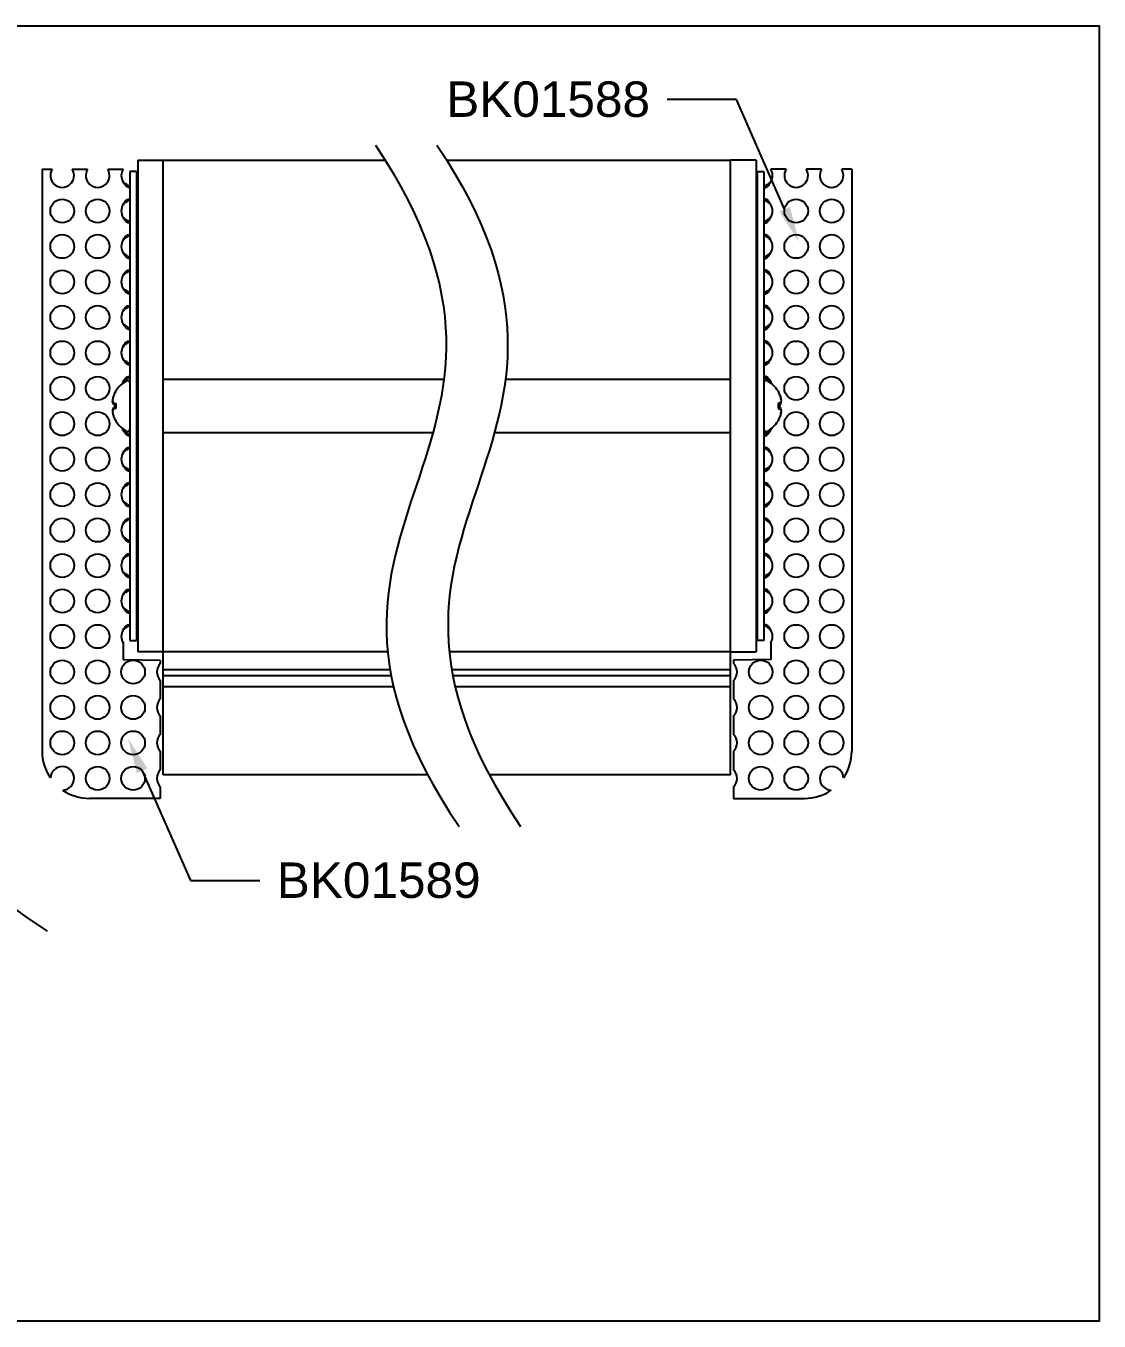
# Model space of a CAD drawing. Extents: x -0.1 to 12.5, y -6.9 to 0.
# Drawn here: x 6.83 to 12.51, y -6.85 to 0 of the extents above; entities that cross this region are included whole.
import ezdxf
from ezdxf import colors
from ezdxf.entities.mleader import LeaderData, LeaderLine
from ezdxf.math import Vec2, Vec3

# ---------------------------------------------------------------- set-up
doc = ezdxf.new("R2010")
doc.units = 0
doc.header["$LTSCALE"] = 0.5
doc.header["$MEASUREMENT"] = 0
for name, color, linetype in [('Brackets', 181, 'CONTINUOUS'), ('Dimension', 10, 'CONTINUOUS'), ('End Cap', 92, 'CONTINUOUS'), ('FAB DWG', 221, 'CONTINUOUS'), ('Hardware', 242, 'CONTINUOUS'), ('Housing', 150, 'CONTINUOUS')]:
    doc.layers.add(name, color=color, linetype=linetype)
doc.layers.add('Text-Unprinted', color=131, linetype='CONTINUOUS', plot=False)
doc.styles.add('LSAD_Standard', font='arial.ttf')

msp = doc.modelspace()

# ---------------------------------------------------------------- linework, layer by layer
at = {"layer": 'Brackets', "transparency": 16777216}
for p, q in [((6.9203, -0.7584), (6.9203, -3.835)), ((6.9203, -0.7584), (6.9734, -0.7584)), ((7.0797, -0.7584), (7.1609, -0.7584)), ((7.2672, -0.7584), (7.3484, -0.7584)), ((7.4203, -0.7699), (7.3844, -0.7699)), ((7.3844, -0.7699), (7.3844, -3.2501)), ((7.4203, -0.7699), (7.4203, -3.2501)), ((10.7016, -0.7699), (10.7375, -0.7699)), ((10.7016, -0.7699), (10.7016, -3.2501)), ((10.7375, -0.7699), (10.7375, -3.2501)), ((10.8547, -0.7584), (10.7735, -0.7584)), ((11.0422, -0.7584), (10.961, -0.7584)), ((11.2016, -0.7584), (11.1485, -0.7584)), ((11.2016, -0.7584), (11.2016, -3.835)), ((7.3484, -3.2617), (7.3484, -3.3503)), ((7.3844, -3.2501), (7.4203, -3.2501)), ((10.7375, -3.2501), (10.7016, -3.2501)), ((10.7735, -3.2617), (10.7735, -3.3503)), ((7.3484, -3.3503), (7.5453, -3.3538)), ((7.5453, -3.3538), (7.5453, -3.3716)), ((10.7735, -3.3503), (10.5766, -3.3538)), ((10.5766, -3.3538), (10.5766, -3.3716)), ((7.5453, -3.4609), (7.5453, -3.5591)), ((10.5766, -3.4609), (10.5766, -3.5591)), ((7.5453, -3.6484), (7.5453, -3.7466)), ((10.5766, -3.6484), (10.5766, -3.7466)), ((7.5453, -3.8359), (7.5453, -3.9341)), ((10.5766, -3.8359), (10.5766, -3.9341)), ((7.5453, -4.0234), (7.5453, -4.085)), ((10.5766, -4.0234), (10.5766, -4.085)), ((7.5453, -4.085), (7.1703, -4.085)), ((10.5766, -4.085), (10.9516, -4.085))]:
    msp.add_line(p, q, dxfattribs=at)
at = {"layer": 'Brackets', "transparency": 16777216, "flags": 128}
for points in [[(7.3484, -1.8834), (7.3444, -1.891), (7.3438, -1.8923)], [(10.7735, -1.8834), (10.7775, -1.891), (10.778, -1.8923)], [(7.3438, -2.1278), (7.3444, -2.129), (7.3484, -2.1367)], [(10.778, -2.1278), (10.7775, -2.129), (10.7735, -2.1367)]]:
    msp.add_lwpolyline(points, dxfattribs=at)
at = {"layer": 'Brackets', "transparency": 16777216}
for centre in [(7.0266, -0.9788), (7.2141, -0.9788), (10.9078, -0.9788), (11.0953, -0.9788), (7.0266, -1.1663), (7.2141, -1.1663), (10.9078, -1.1663), (11.0953, -1.1663), (7.0266, -1.3538), (7.2141, -1.3538), (10.9078, -1.3538), (11.0953, -1.3538), (7.0266, -1.5413), (7.2141, -1.5413), (10.9078, -1.5413), (11.0953, -1.5413), (7.0266, -1.7288), (7.2141, -1.7288), (10.9078, -1.7288), (11.0953, -1.7288), (7.0266, -1.9163), (7.2141, -1.9163), (10.9078, -1.9163), (11.0953, -1.9163), (7.0266, -2.1038), (7.2141, -2.1038), (10.9078, -2.1038), (11.0953, -2.1038), (7.0266, -2.2913), (7.2141, -2.2913), (10.9078, -2.2913), (11.0953, -2.2913), (7.0266, -2.4788), (7.2141, -2.4788), (10.9078, -2.4788), (11.0953, -2.4788), (7.0266, -2.6663), (7.2141, -2.6663), (10.9078, -2.6663), (11.0953, -2.6663), (7.0266, -2.8538), (7.2141, -2.8538), (10.9078, -2.8538), (11.0953, -2.8538), (7.0266, -3.0413), (7.2141, -3.0413), (10.9078, -3.0413), (11.0953, -3.0413), (7.0266, -3.2288), (7.2141, -3.2288), (10.9078, -3.2288), (11.0953, -3.2288), (7.0266, -3.4163), (7.2141, -3.4163), (7.4016, -3.4163), (10.7203, -3.4163), (10.9078, -3.4163), (11.0953, -3.4163), (7.0266, -3.6038), (7.2141, -3.6038), (7.4016, -3.6038), (10.7203, -3.6038), (10.9078, -3.6038), (11.0953, -3.6038), (7.0266, -3.7913), (7.2141, -3.7913), (7.4016, -3.7913), (10.7203, -3.7913), (10.9078, -3.7913), (11.0953, -3.7913), (7.2141, -3.9788), (7.4016, -3.9788), (10.7203, -3.9788), (10.9078, -3.9788)]:
    msp.add_circle(centre, 0.0625, dxfattribs=at)
for centre, radius, start, end in [((7.0266, -0.7913), 0.0625, 148.2552, 31.7448), ((7.2141, -0.7913), 0.0625, 148.2552, 31.7448), ((7.4016, -0.7913), 0.0625, 148.2552, 211.7448), ((10.7203, -0.7913), 0.0625, 328.2552, 31.7448), ((10.9078, -0.7913), 0.0625, 148.2552, 31.7448), ((11.0953, -0.7913), 0.0625, 148.2552, 31.7448), ((7.4016, -0.9788), 0.0625, 148.2552, 211.7448), ((10.7203, -0.9788), 0.0625, 328.2552, 31.7448), ((7.4016, -1.1663), 0.0625, 148.2552, 211.7448), ((10.7203, -1.1663), 0.0625, 328.2552, 31.7448), ((7.4016, -1.3538), 0.0625, 148.2552, 211.7448), ((10.7203, -1.3538), 0.0625, 328.2552, 31.7448), ((7.4016, -1.5413), 0.0625, 148.2552, 211.7448), ((10.7203, -1.5413), 0.0625, 328.2552, 31.7448), ((7.4016, -1.7288), 0.0625, 148.2552, 211.7448), ((10.7203, -1.7288), 0.0625, 328.2552, 31.7448), ((7.4016, -2.2913), 0.0625, 148.2552, 211.7448), ((10.7203, -2.2913), 0.0625, 328.2552, 31.7448), ((7.4016, -2.4788), 0.0625, 148.2552, 211.7448), ((10.7203, -2.4788), 0.0625, 328.2552, 31.7448), ((7.4016, -2.6663), 0.0625, 148.2552, 211.7448), ((10.7203, -2.6663), 0.0625, 328.2552, 31.7448), ((7.4016, -2.8538), 0.0625, 148.2552, 211.7448), ((10.7203, -2.8538), 0.0625, 328.2552, 31.7448), ((7.4016, -3.0413), 0.0625, 148.2552, 211.7448), ((10.7203, -3.0413), 0.0625, 328.2552, 31.7448), ((7.4016, -3.2288), 0.0625, 148.2552, 211.7448), ((10.7203, -3.2288), 0.0625, 328.2552, 31.7448), ((7.5891, -3.4163), 0.0625, 134.427, 225.573), ((10.5328, -3.4163), 0.0625, 314.427, 45.573), ((7.5891, -3.6038), 0.0625, 134.427, 225.573), ((10.5328, -3.6038), 0.0625, 314.427, 45.573), ((7.5891, -3.7913), 0.0625, 134.427, 225.573), ((10.5328, -3.7913), 0.0625, 314.427, 45.573), ((7.1703, -3.835), 0.25, 180, 214.43019), ((10.9516, -3.835), 0.25, 325.56981, 0), ((7.0266, -3.9788), 0.0625, 272.20031, 177.79969), ((7.5891, -3.9788), 0.0625, 134.427, 225.573), ((10.5328, -3.9788), 0.0625, 314.427, 45.573), ((11.0953, -3.9788), 0.0625, 2.20031, 267.79969), ((7.1703, -3.835), 0.25, 235.56981, 270), ((10.9516, -3.835), 0.25, 270, 304.43019)]:
    msp.add_arc(centre, radius, start, end, dxfattribs=at)
for points, knots in [([(7.3839, -0.8483), (7.3806, -0.8467), (7.3685, -0.841), (7.3568, -0.8313), (7.3484, -0.8242)], [0, 0, 0, 0, 0.2728209, 1, 1, 1, 1]), ([(7.3844, -0.8452), (7.3843, -0.8472), (7.384, -0.8508), (7.3816, -0.8541), (7.3778, -0.8551), (7.3728, -0.8535), (7.367, -0.8495), (7.3579, -0.8403), (7.3524, -0.8309), (7.3484, -0.8242)], [0, 0, 0, 0, 0.12992, 0.242037, 0.343623, 0.444264, 0.553789, 0.679972, 1, 1, 1, 1]), ([(10.7375, -0.8452), (10.7376, -0.8472), (10.7378, -0.8508), (10.7402, -0.8541), (10.744, -0.8551), (10.7491, -0.8535), (10.7549, -0.8495), (10.7639, -0.8403), (10.7695, -0.8309), (10.7735, -0.8242)], [0, 0, 0, 0, 0.12992, 0.242037, 0.343623, 0.444264, 0.553789, 0.679972, 1, 1, 1, 1]), ([(10.7379, -0.8483), (10.7412, -0.8467), (10.7534, -0.841), (10.765, -0.8313), (10.7735, -0.8242)], [0, 0, 0, 0, 0.2728209, 1, 1, 1, 1]), ([(7.3484, -0.9459), (7.3515, -0.9396), (7.3558, -0.9307), (7.3643, -0.9221), (7.3703, -0.9182), (7.3759, -0.9166), (7.3806, -0.9172), (7.3838, -0.92), (7.3842, -0.9232), (7.3844, -0.9248)], [0, 0, 0, 0, 0.28993, 0.408037, 0.51552, 0.620506, 0.731668, 0.856396, 1, 1, 1, 1]), ([(7.3484, -0.9459), (7.3516, -0.9424), (7.3579, -0.9356), (7.3691, -0.9278), (7.3779, -0.923), (7.3826, -0.9216), (7.3835, -0.9213)], [0, 0, 0, 0, 0.314249, 0.618289, 0.921469, 1, 1, 1, 1]), ([(10.7735, -0.9459), (10.7704, -0.9396), (10.7661, -0.9307), (10.7576, -0.9221), (10.7516, -0.9182), (10.7459, -0.9166), (10.7413, -0.9172), (10.738, -0.92), (10.7377, -0.9232), (10.7375, -0.9248)], [0, 0, 0, 0, 0.28993, 0.408037, 0.51552, 0.620506, 0.731668, 0.856396, 1, 1, 1, 1]), ([(10.7735, -0.9459), (10.7703, -0.9424), (10.7639, -0.9356), (10.7528, -0.9278), (10.7439, -0.923), (10.7393, -0.9216), (10.7383, -0.9213)], [0, 0, 0, 0, 0.314249, 0.618289, 0.921469, 1, 1, 1, 1]), ([(7.3839, -1.0358), (7.3806, -1.0342), (7.3685, -1.0285), (7.3568, -1.0188), (7.3484, -1.0117)], [0, 0, 0, 0, 0.272821, 1, 1, 1, 1]), ([(7.3844, -1.0327), (7.3843, -1.0347), (7.384, -1.0383), (7.3816, -1.0416), (7.3778, -1.0426), (7.3728, -1.041), (7.367, -1.037), (7.3579, -1.0278), (7.3524, -1.0184), (7.3484, -1.0117)], [0, 0, 0, 0, 0.12992, 0.242037, 0.343623, 0.444264, 0.553789, 0.679972, 1, 1, 1, 1]), ([(10.7375, -1.0327), (10.7376, -1.0347), (10.7378, -1.0383), (10.7402, -1.0416), (10.744, -1.0426), (10.7491, -1.041), (10.7549, -1.037), (10.7639, -1.0278), (10.7695, -1.0184), (10.7735, -1.0117)], [0, 0, 0, 0, 0.12992, 0.242037, 0.343623, 0.444264, 0.553789, 0.679972, 1, 1, 1, 1]), ([(10.7379, -1.0358), (10.7412, -1.0342), (10.7534, -1.0285), (10.765, -1.0188), (10.7735, -1.0117)], [0, 0, 0, 0, 0.272821, 1, 1, 1, 1]), ([(7.3484, -1.1334), (7.3515, -1.1271), (7.3558, -1.1182), (7.3643, -1.1096), (7.3703, -1.1057), (7.3759, -1.1041), (7.3806, -1.1047), (7.3838, -1.1075), (7.3842, -1.1107), (7.3844, -1.1123)], [0, 0, 0, 0, 0.28993, 0.408037, 0.51552, 0.620506, 0.731668, 0.856396, 1, 1, 1, 1]), ([(7.3484, -1.1334), (7.3516, -1.1299), (7.3579, -1.1231), (7.3691, -1.1153), (7.3779, -1.1105), (7.3826, -1.1091), (7.3835, -1.1088)], [0, 0, 0, 0, 0.314249, 0.618289, 0.921469, 1, 1, 1, 1]), ([(10.7735, -1.1334), (10.7704, -1.1271), (10.7661, -1.1182), (10.7576, -1.1096), (10.7516, -1.1057), (10.7459, -1.1041), (10.7413, -1.1047), (10.738, -1.1075), (10.7377, -1.1107), (10.7375, -1.1123)], [0, 0, 0, 0, 0.28993, 0.408037, 0.51552, 0.620506, 0.731668, 0.856396, 1, 1, 1, 1]), ([(10.7735, -1.1334), (10.7703, -1.1299), (10.7639, -1.1231), (10.7528, -1.1153), (10.7439, -1.1105), (10.7393, -1.1091), (10.7383, -1.1088)], [0, 0, 0, 0, 0.314249, 0.618289, 0.921469, 1, 1, 1, 1]), ([(7.3839, -1.2233), (7.3806, -1.2217), (7.3685, -1.216), (7.3568, -1.2063), (7.3484, -1.1992)], [0, 0, 0, 0, 0.272821, 1, 1, 1, 1]), ([(7.3844, -1.2202), (7.3843, -1.2222), (7.384, -1.2258), (7.3816, -1.2291), (7.3778, -1.2301), (7.3728, -1.2285), (7.367, -1.2245), (7.3579, -1.2153), (7.3524, -1.2059), (7.3484, -1.1992)], [0, 0, 0, 0, 0.12992, 0.242037, 0.343623, 0.444264, 0.553789, 0.679972, 1, 1, 1, 1]), ([(10.7375, -1.2202), (10.7376, -1.2222), (10.7378, -1.2258), (10.7402, -1.2291), (10.744, -1.2301), (10.7491, -1.2285), (10.7549, -1.2245), (10.7639, -1.2153), (10.7695, -1.2059), (10.7735, -1.1992)], [0, 0, 0, 0, 0.12992, 0.242037, 0.343623, 0.444264, 0.553789, 0.679972, 1, 1, 1, 1]), ([(10.7379, -1.2233), (10.7412, -1.2217), (10.7534, -1.216), (10.765, -1.2063), (10.7735, -1.1992)], [0, 0, 0, 0, 0.272821, 1, 1, 1, 1]), ([(7.3484, -1.3209), (7.3515, -1.3146), (7.3558, -1.3057), (7.3643, -1.2971), (7.3703, -1.2932), (7.3759, -1.2916), (7.3806, -1.2922), (7.3838, -1.295), (7.3842, -1.2982), (7.3844, -1.2998)], [0, 0, 0, 0, 0.28993, 0.408037, 0.51552, 0.620506, 0.731668, 0.856396, 1, 1, 1, 1]), ([(7.3484, -1.3209), (7.3516, -1.3174), (7.3579, -1.3106), (7.3691, -1.3028), (7.3779, -1.298), (7.3826, -1.2966), (7.3835, -1.2963)], [0, 0, 0, 0, 0.3142489, 0.6182886, 0.9214691, 1, 1, 1, 1]), ([(10.7735, -1.3209), (10.7704, -1.3146), (10.7661, -1.3057), (10.7576, -1.2971), (10.7516, -1.2932), (10.7459, -1.2916), (10.7413, -1.2922), (10.738, -1.295), (10.7377, -1.2982), (10.7375, -1.2998)], [0, 0, 0, 0, 0.28993, 0.408037, 0.51552, 0.620506, 0.731668, 0.856396, 1, 1, 1, 1]), ([(10.7735, -1.3209), (10.7703, -1.3174), (10.7639, -1.3106), (10.7528, -1.3028), (10.7439, -1.298), (10.7393, -1.2966), (10.7383, -1.2963)], [0, 0, 0, 0, 0.3142489, 0.6182886, 0.9214691, 1, 1, 1, 1]), ([(7.3842, -1.4109), (7.3808, -1.4093), (7.3685, -1.4036), (7.3568, -1.3938), (7.3484, -1.3867)], [0, 0, 0, 0, 0.277449, 1, 1, 1, 1]), ([(7.3844, -1.4077), (7.3843, -1.4097), (7.384, -1.4133), (7.3816, -1.4166), (7.3778, -1.4176), (7.3728, -1.416), (7.367, -1.412), (7.3579, -1.4028), (7.3524, -1.3934), (7.3484, -1.3867)], [0, 0, 0, 0, 0.12992, 0.242037, 0.343623, 0.444264, 0.553789, 0.679972, 1, 1, 1, 1]), ([(10.7375, -1.4077), (10.7376, -1.4097), (10.7378, -1.4133), (10.7402, -1.4166), (10.744, -1.4176), (10.7491, -1.416), (10.7549, -1.412), (10.7639, -1.4028), (10.7695, -1.3934), (10.7735, -1.3867)], [0, 0, 0, 0, 0.12992, 0.242037, 0.343623, 0.444264, 0.553789, 0.679972, 1, 1, 1, 1]), ([(10.7377, -1.4109), (10.7411, -1.4093), (10.7533, -1.4036), (10.765, -1.3938), (10.7735, -1.3867)], [0, 0, 0, 0, 0.277449, 1, 1, 1, 1]), ([(7.3484, -1.5084), (7.3515, -1.5021), (7.3558, -1.4932), (7.3643, -1.4846), (7.3703, -1.4807), (7.3759, -1.4791), (7.3806, -1.4797), (7.3838, -1.4825), (7.3842, -1.4857), (7.3844, -1.4873)], [0, 0, 0, 0, 0.28993, 0.408037, 0.51552, 0.620506, 0.731668, 0.856396, 1, 1, 1, 1]), ([(7.3484, -1.5084), (7.3516, -1.5049), (7.3579, -1.4981), (7.3691, -1.4903), (7.3779, -1.4855), (7.3826, -1.4841), (7.3835, -1.4838)], [0, 0, 0, 0, 0.314249, 0.618289, 0.921469, 1, 1, 1, 1]), ([(10.7735, -1.5084), (10.7704, -1.5021), (10.7661, -1.4932), (10.7576, -1.4846), (10.7516, -1.4807), (10.7459, -1.4791), (10.7413, -1.4797), (10.738, -1.4825), (10.7377, -1.4857), (10.7375, -1.4873)], [0, 0, 0, 0, 0.28993, 0.408037, 0.51552, 0.620506, 0.731668, 0.856396, 1, 1, 1, 1]), ([(10.7735, -1.5084), (10.7703, -1.5049), (10.7639, -1.4981), (10.7528, -1.4903), (10.7439, -1.4855), (10.7393, -1.4841), (10.7383, -1.4838)], [0, 0, 0, 0, 0.314249, 0.618289, 0.921469, 1, 1, 1, 1]), ([(7.3839, -1.5983), (7.3806, -1.5967), (7.3685, -1.591), (7.3568, -1.5813), (7.3484, -1.5742)], [0, 0, 0, 0, 0.272821, 1, 1, 1, 1]), ([(7.3844, -1.5952), (7.3843, -1.5972), (7.384, -1.6008), (7.3816, -1.6041), (7.3778, -1.6051), (7.3728, -1.6035), (7.367, -1.5995), (7.3579, -1.5903), (7.3524, -1.5809), (7.3484, -1.5742)], [0, 0, 0, 0, 0.12992, 0.242037, 0.343623, 0.444264, 0.553789, 0.679972, 1, 1, 1, 1]), ([(10.7375, -1.5952), (10.7376, -1.5972), (10.7378, -1.6008), (10.7402, -1.6041), (10.744, -1.6051), (10.7491, -1.6035), (10.7549, -1.5995), (10.7639, -1.5903), (10.7695, -1.5809), (10.7735, -1.5742)], [0, 0, 0, 0, 0.12992, 0.242037, 0.343623, 0.444264, 0.553789, 0.679972, 1, 1, 1, 1]), ([(10.7379, -1.5983), (10.7412, -1.5967), (10.7534, -1.591), (10.765, -1.5813), (10.7735, -1.5742)], [0, 0, 0, 0, 0.272821, 1, 1, 1, 1]), ([(7.3484, -1.6959), (7.3515, -1.6896), (7.3558, -1.6807), (7.3643, -1.6721), (7.3703, -1.6682), (7.3759, -1.6666), (7.3806, -1.6672), (7.3838, -1.67), (7.3842, -1.6732), (7.3844, -1.6748)], [0, 0, 0, 0, 0.28993, 0.408037, 0.5155201, 0.6205058, 0.731668, 0.8563965, 1, 1, 1, 1]), ([(7.3484, -1.6959), (7.3516, -1.6924), (7.3579, -1.6856), (7.3691, -1.6778), (7.3779, -1.673), (7.3826, -1.6716), (7.3835, -1.6713)], [0, 0, 0, 0, 0.314249, 0.618289, 0.921469, 1, 1, 1, 1]), ([(10.7735, -1.6959), (10.7704, -1.6896), (10.7661, -1.6807), (10.7576, -1.6721), (10.7516, -1.6682), (10.7459, -1.6666), (10.7413, -1.6672), (10.738, -1.67), (10.7377, -1.6732), (10.7375, -1.6748)], [0, 0, 0, 0, 0.28993, 0.408037, 0.5155201, 0.6205058, 0.731668, 0.8563965, 1, 1, 1, 1]), ([(10.7735, -1.6959), (10.7703, -1.6924), (10.7639, -1.6856), (10.7528, -1.6778), (10.7439, -1.673), (10.7393, -1.6716), (10.7383, -1.6713)], [0, 0, 0, 0, 0.314249, 0.618289, 0.921469, 1, 1, 1, 1]), ([(7.3839, -1.7858), (7.3806, -1.7842), (7.3685, -1.7785), (7.3568, -1.7688), (7.3484, -1.7617)], [0, 0, 0, 0, 0.272821, 1, 1, 1, 1]), ([(7.3844, -1.7827), (7.3843, -1.7847), (7.384, -1.7883), (7.3816, -1.7916), (7.3778, -1.7926), (7.3728, -1.791), (7.367, -1.787), (7.3579, -1.7778), (7.3524, -1.7684), (7.3484, -1.7617)], [0, 0, 0, 0, 0.12992, 0.242037, 0.343623, 0.444264, 0.553789, 0.679972, 1, 1, 1, 1]), ([(10.7375, -1.7827), (10.7376, -1.7847), (10.7378, -1.7883), (10.7402, -1.7916), (10.744, -1.7926), (10.7491, -1.791), (10.7549, -1.787), (10.7639, -1.7778), (10.7695, -1.7684), (10.7735, -1.7617)], [0, 0, 0, 0, 0.12992, 0.242037, 0.343623, 0.444264, 0.553789, 0.679972, 1, 1, 1, 1]), ([(10.7379, -1.7858), (10.7412, -1.7842), (10.7534, -1.7785), (10.765, -1.7688), (10.7735, -1.7617)], [0, 0, 0, 0, 0.272821, 1, 1, 1, 1]), ([(7.3484, -1.8834), (7.3515, -1.8771), (7.3558, -1.8682), (7.3643, -1.8596), (7.3703, -1.8557), (7.3759, -1.8541), (7.3806, -1.8547), (7.3838, -1.8575), (7.3842, -1.8607), (7.3844, -1.8623)], [0, 0, 0, 0, 0.28993, 0.408037, 0.51552, 0.620506, 0.731668, 0.856396, 1, 1, 1, 1]), ([(7.3484, -1.8834), (7.3516, -1.8799), (7.3579, -1.8731), (7.3691, -1.8653), (7.3779, -1.8605), (7.3826, -1.8591), (7.3835, -1.8588)], [0, 0, 0, 0, 0.314249, 0.618289, 0.921469, 1, 1, 1, 1]), ([(10.7735, -1.8834), (10.7704, -1.8771), (10.7661, -1.8682), (10.7576, -1.8596), (10.7516, -1.8557), (10.7459, -1.8541), (10.7413, -1.8547), (10.738, -1.8575), (10.7377, -1.8607), (10.7375, -1.8623)], [0, 0, 0, 0, 0.28993, 0.408037, 0.51552, 0.620506, 0.731668, 0.856396, 1, 1, 1, 1]), ([(10.7735, -1.8834), (10.7703, -1.8799), (10.7639, -1.8731), (10.7528, -1.8653), (10.7439, -1.8605), (10.7393, -1.8591), (10.7383, -1.8588)], [0, 0, 0, 0, 0.314249, 0.618289, 0.921469, 1, 1, 1, 1]), ([(7.3842, -2.1609), (7.3808, -2.1593), (7.3685, -2.1536), (7.3568, -2.1438), (7.3484, -2.1367)], [0, 0, 0, 0, 0.277449, 1, 1, 1, 1]), ([(7.3844, -2.1577), (7.3843, -2.1597), (7.384, -2.1633), (7.3816, -2.1666), (7.3778, -2.1676), (7.3728, -2.166), (7.367, -2.162), (7.3579, -2.1528), (7.3524, -2.1434), (7.3484, -2.1367)], [0, 0, 0, 0, 0.12992, 0.242037, 0.343623, 0.444264, 0.553789, 0.679972, 1, 1, 1, 1]), ([(10.7375, -2.1577), (10.7376, -2.1597), (10.7378, -2.1633), (10.7402, -2.1666), (10.744, -2.1676), (10.7491, -2.166), (10.7549, -2.162), (10.7639, -2.1528), (10.7695, -2.1434), (10.7735, -2.1367)], [0, 0, 0, 0, 0.12992, 0.242037, 0.343623, 0.444264, 0.553789, 0.679972, 1, 1, 1, 1]), ([(10.7377, -2.1609), (10.7411, -2.1593), (10.7533, -2.1536), (10.765, -2.1438), (10.7735, -2.1367)], [0, 0, 0, 0, 0.277449, 1, 1, 1, 1]), ([(7.3484, -2.2584), (7.3515, -2.2521), (7.3558, -2.2432), (7.3643, -2.2346), (7.3703, -2.2307), (7.3759, -2.2291), (7.3806, -2.2297), (7.3838, -2.2325), (7.3842, -2.2357), (7.3844, -2.2373)], [0, 0, 0, 0, 0.28993, 0.408037, 0.51552, 0.620506, 0.731668, 0.856396, 1, 1, 1, 1]), ([(7.3484, -2.2584), (7.3516, -2.2549), (7.3579, -2.2481), (7.3691, -2.2403), (7.3779, -2.2355), (7.3826, -2.2341), (7.3835, -2.2338)], [0, 0, 0, 0, 0.314249, 0.618289, 0.921469, 1, 1, 1, 1]), ([(10.7735, -2.2584), (10.7704, -2.2521), (10.7661, -2.2432), (10.7576, -2.2346), (10.7516, -2.2307), (10.7459, -2.2291), (10.7413, -2.2297), (10.738, -2.2325), (10.7377, -2.2357), (10.7375, -2.2373)], [0, 0, 0, 0, 0.28993, 0.408037, 0.51552, 0.620506, 0.731668, 0.856396, 1, 1, 1, 1]), ([(10.7735, -2.2584), (10.7703, -2.2549), (10.7639, -2.2481), (10.7528, -2.2403), (10.7439, -2.2355), (10.7393, -2.2341), (10.7383, -2.2338)], [0, 0, 0, 0, 0.314249, 0.618289, 0.921469, 1, 1, 1, 1]), ([(7.3842, -2.3484), (7.3808, -2.3468), (7.3685, -2.3411), (7.3568, -2.3313), (7.3484, -2.3242)], [0, 0, 0, 0, 0.277449, 1, 1, 1, 1]), ([(7.3844, -2.3452), (7.3843, -2.3472), (7.384, -2.3508), (7.3816, -2.3541), (7.3778, -2.3551), (7.3728, -2.3535), (7.367, -2.3495), (7.3579, -2.3403), (7.3524, -2.3309), (7.3484, -2.3242)], [0, 0, 0, 0, 0.12992, 0.242037, 0.343623, 0.444264, 0.553789, 0.679972, 1, 1, 1, 1]), ([(10.7375, -2.3452), (10.7376, -2.3472), (10.7378, -2.3508), (10.7402, -2.3541), (10.744, -2.3551), (10.7491, -2.3535), (10.7549, -2.3495), (10.7639, -2.3403), (10.7695, -2.3309), (10.7735, -2.3242)], [0, 0, 0, 0, 0.12992, 0.242037, 0.343623, 0.444264, 0.553789, 0.679972, 1, 1, 1, 1]), ([(10.7377, -2.3484), (10.7411, -2.3468), (10.7533, -2.3411), (10.765, -2.3313), (10.7735, -2.3242)], [0, 0, 0, 0, 0.277449, 1, 1, 1, 1]), ([(7.3484, -2.4459), (7.3515, -2.4396), (7.3558, -2.4307), (7.3643, -2.4221), (7.3703, -2.4182), (7.3759, -2.4166), (7.3806, -2.4172), (7.3838, -2.42), (7.3842, -2.4232), (7.3844, -2.4248)], [0, 0, 0, 0, 0.28993, 0.408037, 0.5155201, 0.6205058, 0.731668, 0.8563965, 1, 1, 1, 1]), ([(7.3484, -2.4459), (7.3516, -2.4424), (7.3579, -2.4356), (7.3691, -2.4278), (7.3779, -2.423), (7.3826, -2.4216), (7.3835, -2.4213)], [0, 0, 0, 0, 0.314249, 0.618289, 0.921469, 1, 1, 1, 1]), ([(10.7735, -2.4459), (10.7704, -2.4396), (10.7661, -2.4307), (10.7576, -2.4221), (10.7516, -2.4182), (10.7459, -2.4166), (10.7413, -2.4172), (10.738, -2.42), (10.7377, -2.4232), (10.7375, -2.4248)], [0, 0, 0, 0, 0.28993, 0.408037, 0.5155201, 0.6205058, 0.731668, 0.8563965, 1, 1, 1, 1]), ([(10.7735, -2.4459), (10.7703, -2.4424), (10.7639, -2.4356), (10.7528, -2.4278), (10.7439, -2.423), (10.7393, -2.4216), (10.7383, -2.4213)], [0, 0, 0, 0, 0.314249, 0.618289, 0.921469, 1, 1, 1, 1]), ([(7.3842, -2.5359), (7.3808, -2.5343), (7.3685, -2.5286), (7.3568, -2.5188), (7.3484, -2.5117)], [0, 0, 0, 0, 0.277449, 1, 1, 1, 1]), ([(7.3844, -2.5327), (7.3843, -2.5347), (7.384, -2.5383), (7.3816, -2.5416), (7.3778, -2.5426), (7.3728, -2.541), (7.367, -2.537), (7.3579, -2.5278), (7.3524, -2.5184), (7.3484, -2.5117)], [0, 0, 0, 0, 0.12992, 0.242037, 0.343623, 0.444264, 0.553789, 0.679972, 1, 1, 1, 1]), ([(10.7375, -2.5327), (10.7376, -2.5347), (10.7378, -2.5383), (10.7402, -2.5416), (10.744, -2.5426), (10.7491, -2.541), (10.7549, -2.537), (10.7639, -2.5278), (10.7695, -2.5184), (10.7735, -2.5117)], [0, 0, 0, 0, 0.12992, 0.242037, 0.343623, 0.444264, 0.553789, 0.679972, 1, 1, 1, 1]), ([(10.7377, -2.5359), (10.7411, -2.5343), (10.7533, -2.5286), (10.765, -2.5188), (10.7735, -2.5117)], [0, 0, 0, 0, 0.277449, 1, 1, 1, 1]), ([(7.3484, -2.6334), (7.3515, -2.6271), (7.3558, -2.6182), (7.3643, -2.6096), (7.3703, -2.6057), (7.3759, -2.6041), (7.3806, -2.6047), (7.3838, -2.6075), (7.3842, -2.6107), (7.3844, -2.6123)], [0, 0, 0, 0, 0.28993, 0.408037, 0.51552, 0.620506, 0.731668, 0.856396, 1, 1, 1, 1]), ([(7.3484, -2.6334), (7.3516, -2.6299), (7.3579, -2.6231), (7.3691, -2.6153), (7.3779, -2.6105), (7.3826, -2.6091), (7.3835, -2.6088)], [0, 0, 0, 0, 0.314249, 0.618289, 0.921469, 1, 1, 1, 1]), ([(10.7735, -2.6334), (10.7704, -2.6271), (10.7661, -2.6182), (10.7576, -2.6096), (10.7516, -2.6057), (10.7459, -2.6041), (10.7413, -2.6047), (10.738, -2.6075), (10.7377, -2.6107), (10.7375, -2.6123)], [0, 0, 0, 0, 0.28993, 0.408037, 0.51552, 0.620506, 0.731668, 0.856396, 1, 1, 1, 1]), ([(10.7735, -2.6334), (10.7703, -2.6299), (10.7639, -2.6231), (10.7528, -2.6153), (10.7439, -2.6105), (10.7393, -2.6091), (10.7383, -2.6088)], [0, 0, 0, 0, 0.314249, 0.618289, 0.921469, 1, 1, 1, 1]), ([(7.3844, -2.7202), (7.3843, -2.7222), (7.384, -2.7258), (7.3816, -2.7291), (7.3778, -2.7301), (7.3728, -2.7285), (7.367, -2.7245), (7.3579, -2.7153), (7.3524, -2.7059), (7.3484, -2.6992)], [0, 0, 0, 0, 0.1299201, 0.2420367, 0.3436235, 0.4442637, 0.5537893, 0.6799724, 1, 1, 1, 1]), ([(7.3839, -2.7233), (7.3806, -2.7217), (7.3685, -2.716), (7.3568, -2.7063), (7.3484, -2.6992)], [0, 0, 0, 0, 0.272821, 1, 1, 1, 1]), ([(10.7375, -2.7202), (10.7376, -2.7222), (10.7378, -2.7258), (10.7402, -2.7291), (10.744, -2.7301), (10.7491, -2.7285), (10.7549, -2.7245), (10.7639, -2.7153), (10.7695, -2.7059), (10.7735, -2.6992)], [0, 0, 0, 0, 0.1299201, 0.2420367, 0.3436235, 0.4442637, 0.5537893, 0.6799724, 1, 1, 1, 1]), ([(10.7379, -2.7233), (10.7412, -2.7217), (10.7534, -2.716), (10.765, -2.7063), (10.7735, -2.6992)], [0, 0, 0, 0, 0.272821, 1, 1, 1, 1]), ([(7.3484, -2.8209), (7.3515, -2.8146), (7.3558, -2.8057), (7.3643, -2.7971), (7.3703, -2.7932), (7.3759, -2.7916), (7.3806, -2.7922), (7.3838, -2.795), (7.3842, -2.7982), (7.3844, -2.7998)], [0, 0, 0, 0, 0.28993, 0.408037, 0.51552, 0.620506, 0.731668, 0.856396, 1, 1, 1, 1]), ([(7.3484, -2.8209), (7.3516, -2.8174), (7.3579, -2.8106), (7.3691, -2.8028), (7.3779, -2.798), (7.3826, -2.7966), (7.3835, -2.7963)], [0, 0, 0, 0, 0.314249, 0.618289, 0.921469, 1, 1, 1, 1]), ([(10.7735, -2.8209), (10.7704, -2.8146), (10.7661, -2.8057), (10.7576, -2.7971), (10.7516, -2.7932), (10.7459, -2.7916), (10.7413, -2.7922), (10.738, -2.795), (10.7377, -2.7982), (10.7375, -2.7998)], [0, 0, 0, 0, 0.28993, 0.408037, 0.51552, 0.620506, 0.731668, 0.856396, 1, 1, 1, 1]), ([(10.7735, -2.8209), (10.7703, -2.8174), (10.7639, -2.8106), (10.7528, -2.8028), (10.7439, -2.798), (10.7393, -2.7966), (10.7383, -2.7963)], [0, 0, 0, 0, 0.314249, 0.618289, 0.921469, 1, 1, 1, 1]), ([(7.3839, -2.9108), (7.3806, -2.9092), (7.3685, -2.9035), (7.3568, -2.8938), (7.3484, -2.8867)], [0, 0, 0, 0, 0.2728209, 1, 1, 1, 1]), ([(7.3844, -2.9077), (7.3843, -2.9097), (7.384, -2.9133), (7.3816, -2.9166), (7.3778, -2.9176), (7.3728, -2.916), (7.367, -2.912), (7.3579, -2.9028), (7.3524, -2.8934), (7.3484, -2.8867)], [0, 0, 0, 0, 0.12992, 0.242037, 0.343623, 0.444264, 0.553789, 0.679972, 1, 1, 1, 1]), ([(10.7375, -2.9077), (10.7376, -2.9097), (10.7378, -2.9133), (10.7402, -2.9166), (10.744, -2.9176), (10.7491, -2.916), (10.7549, -2.912), (10.7639, -2.9028), (10.7695, -2.8934), (10.7735, -2.8867)], [0, 0, 0, 0, 0.12992, 0.242037, 0.343623, 0.444264, 0.553789, 0.679972, 1, 1, 1, 1]), ([(10.7379, -2.9108), (10.7412, -2.9092), (10.7534, -2.9035), (10.765, -2.8938), (10.7735, -2.8867)], [0, 0, 0, 0, 0.2728209, 1, 1, 1, 1]), ([(7.3484, -3.0084), (7.3515, -3.0021), (7.3558, -2.9932), (7.3643, -2.9846), (7.3703, -2.9807), (7.3759, -2.9791), (7.3806, -2.9797), (7.3838, -2.9825), (7.3842, -2.9857), (7.3844, -2.9873)], [0, 0, 0, 0, 0.28993, 0.408037, 0.51552, 0.620506, 0.731668, 0.856396, 1, 1, 1, 1]), ([(7.3484, -3.0084), (7.3516, -3.0049), (7.3579, -2.9981), (7.3691, -2.9903), (7.3779, -2.9855), (7.3826, -2.9841), (7.3835, -2.9838)], [0, 0, 0, 0, 0.314249, 0.618289, 0.921469, 1, 1, 1, 1]), ([(10.7735, -3.0084), (10.7704, -3.0021), (10.7661, -2.9932), (10.7576, -2.9846), (10.7516, -2.9807), (10.7459, -2.9791), (10.7413, -2.9797), (10.738, -2.9825), (10.7377, -2.9857), (10.7375, -2.9873)], [0, 0, 0, 0, 0.28993, 0.408037, 0.51552, 0.620506, 0.731668, 0.856396, 1, 1, 1, 1]), ([(10.7735, -3.0084), (10.7703, -3.0049), (10.7639, -2.9981), (10.7528, -2.9903), (10.7439, -2.9855), (10.7393, -2.9841), (10.7383, -2.9838)], [0, 0, 0, 0, 0.314249, 0.618289, 0.921469, 1, 1, 1, 1]), ([(7.3844, -3.0952), (7.3843, -3.0972), (7.384, -3.1008), (7.3816, -3.1041), (7.3778, -3.1051), (7.3728, -3.1035), (7.367, -3.0995), (7.3579, -3.0903), (7.3524, -3.0809), (7.3484, -3.0742)], [0, 0, 0, 0, 0.12992, 0.242037, 0.343623, 0.444264, 0.553789, 0.679972, 1, 1, 1, 1]), ([(7.3839, -3.0983), (7.3806, -3.0967), (7.3685, -3.091), (7.3568, -3.0813), (7.3484, -3.0742)], [0, 0, 0, 0, 0.272821, 1, 1, 1, 1]), ([(10.7375, -3.0952), (10.7376, -3.0972), (10.7378, -3.1008), (10.7402, -3.1041), (10.744, -3.1051), (10.7491, -3.1035), (10.7549, -3.0995), (10.7639, -3.0903), (10.7695, -3.0809), (10.7735, -3.0742)], [0, 0, 0, 0, 0.12992, 0.242037, 0.343623, 0.444264, 0.553789, 0.679972, 1, 1, 1, 1]), ([(10.7379, -3.0983), (10.7412, -3.0967), (10.7534, -3.091), (10.765, -3.0813), (10.7735, -3.0742)], [0, 0, 0, 0, 0.272821, 1, 1, 1, 1]), ([(7.3484, -3.1959), (7.3515, -3.1896), (7.3558, -3.1807), (7.3643, -3.1721), (7.3703, -3.1682), (7.3759, -3.1666), (7.3806, -3.1672), (7.3838, -3.17), (7.3842, -3.1732), (7.3844, -3.1748)], [0, 0, 0, 0, 0.28993, 0.408037, 0.51552, 0.620506, 0.731668, 0.856396, 1, 1, 1, 1]), ([(7.3484, -3.1959), (7.3516, -3.1924), (7.3579, -3.1856), (7.3691, -3.1778), (7.3779, -3.173), (7.3826, -3.1716), (7.3835, -3.1713)], [0, 0, 0, 0, 0.314249, 0.618289, 0.921469, 1, 1, 1, 1]), ([(10.7735, -3.1959), (10.7704, -3.1896), (10.7661, -3.1807), (10.7576, -3.1721), (10.7516, -3.1682), (10.7459, -3.1666), (10.7413, -3.1672), (10.738, -3.17), (10.7377, -3.1732), (10.7375, -3.1748)], [0, 0, 0, 0, 0.28993, 0.408037, 0.51552, 0.620506, 0.731668, 0.856396, 1, 1, 1, 1]), ([(10.7735, -3.1959), (10.7703, -3.1924), (10.7639, -3.1856), (10.7528, -3.1778), (10.7439, -3.173), (10.7393, -3.1716), (10.7383, -3.1713)], [0, 0, 0, 0, 0.314249, 0.618289, 0.921469, 1, 1, 1, 1])]:
    msp.add_open_spline(points, degree=3, knots=knots, dxfattribs=at)
at = {"layer": 'Dimension', "transparency": 16777216}
for points in [[(8.6827, -0.6305), (9.2248, -1.4401), (8.9039, -2.4317), (8.5668, -3.4099), (9.125, -4.233)], [(9.0082, -0.6305), (9.5504, -1.4401), (9.2294, -2.4317), (8.8923, -3.4099), (9.4506, -4.233)]]:
    msp.add_open_spline(points, degree=3, dxfattribs=at)
msp.add_open_spline([(5.8144, -0.9329), (6.1749, -1.4713), (5.9358, -2.7158), (5.6968, -3.9604), (6.9471, -4.7878)], degree=3, knots=[0.309511, 0.309511, 0.309511, 0.309511, 1, 2, 2, 2, 2], dxfattribs=at)
at = {"layer": 'End Cap', "transparency": 16777216}
for p, q in [((7.4264, -0.71), (7.4264, -3.31)), ((7.4264, -0.71), (7.5609, -0.71)), ((10.6954, -0.71), (10.5609, -0.71)), ((10.6954, -0.71), (10.6954, -3.31)), ((7.5609, -3.31), (7.4264, -3.31)), ((10.5609, -3.31), (10.6954, -3.31))]:
    msp.add_line(p, q, dxfattribs=at)
at = {"layer": 'Hardware', "transparency": 16777216}
for p, q in [((7.2925, -1.9784), (7.2929, -1.9793)), ((7.2925, -1.9872), (7.2929, -1.9838)), ((7.31, -1.9306), (7.31, -1.9318)), ((10.8119, -1.9306), (10.8119, -1.9318)), ((10.8293, -1.9784), (10.829, -1.9793)), ((10.8293, -1.9872), (10.829, -1.9838)), ((7.2942, -1.9873), (7.2925, -1.9872)), ((7.2925, -2.0329), (7.2929, -2.0362)), ((7.2925, -2.0416), (7.2929, -2.0408)), ((7.293, -2.0416), (7.2925, -2.0416)), ((7.2978, -1.9939), (7.31, -1.996)), ((7.31, -2.0045), (7.2978, -2.0024)), ((7.31, -2.024), (7.2978, -2.0262)), ((7.31, -1.996), (7.31, -2.024)), ((10.824, -1.9939), (10.8119, -1.996)), ((10.8119, -1.996), (10.8119, -2.024)), ((10.8119, -2.0045), (10.824, -2.0024)), ((10.8119, -2.024), (10.824, -2.0262)), ((10.8277, -1.9873), (10.8293, -1.9872)), ((10.8288, -2.0416), (10.8293, -2.0416)), ((10.8293, -2.0329), (10.829, -2.0362)), ((10.8293, -2.0416), (10.829, -2.0408)), ((7.2985, -2.0646), (7.2978, -2.0646)), ((7.31, -2.0882), (7.31, -2.0895)), ((10.8119, -2.0882), (10.8119, -2.0895)), ((10.8233, -2.0646), (10.824, -2.0646))]:
    msp.add_line(p, q, dxfattribs=at)
for centre, radius, start, end in [((7.4385, -2.01), 0.151, 117.70008, 148.25791), ((7.3734, -1.8861), 0.011, 0, 117.70008), ((10.7485, -1.8861), 0.011, 62.29992, 180), ((10.6834, -2.01), 0.151, 31.74209, 62.29992), ((7.3984, -1.9907), 0.1065, 160.66274, 173.387), ((7.4182, -1.9958), 0.1264, 162.25915, 173.9232), ((7.3274, -1.9732), 0.0361, 194.84633, 214.94098), ((7.4329, -2.0062), 0.1442, 148.3973, 159.39795), ((7.4403, -2.0097), 0.1518, 149.15061, 159.8273), ((10.689, -2.0062), 0.1442, 20.60205, 31.6027), ((10.6815, -2.0097), 0.1518, 20.1727, 30.84939), ((10.7235, -1.9907), 0.1065, 6.613, 19.33726), ((10.7036, -1.9958), 0.1264, 6.0768, 17.74085), ((10.7944, -1.9732), 0.0361, 325.05902, 345.15367), ((7.3471, -1.9768), 0.0556, 190.79131, 207.5112), ((7.3471, -2.0433), 0.0556, 152.4888, 169.20869), ((7.3274, -2.0469), 0.0361, 145.05902, 165.15367), ((7.4182, -2.0242), 0.1264, 186.0768, 197.74085), ((7.3984, -2.0294), 0.1065, 186.613, 199.33726), ((7.3521, -1.9103), 0.107, 239.49084, 246.79891), ((7.3521, -2.1098), 0.107, 113.20109, 120.50916), ((10.7697, -1.9103), 0.107, 293.20109, 300.50916), ((10.7697, -2.1098), 0.107, 59.49084, 66.79891), ((10.7747, -1.9768), 0.0556, 332.4888, 349.20869), ((10.7747, -2.0433), 0.0556, 10.79131, 27.5112), ((10.7944, -2.0469), 0.0361, 14.84633, 34.94098), ((10.7036, -2.0242), 0.1264, 342.25915, 353.9232), ((10.7235, -2.0294), 0.1065, 340.66274, 353.387), ((7.4403, -2.0104), 0.1518, 200.1727, 210.84939), ((7.4329, -2.0139), 0.1442, 200.60205, 211.6027), ((7.4385, -2.01), 0.151, 211.74209, 242.29992), ((10.6834, -2.01), 0.151, 297.70008, 328.25791), ((10.6815, -2.0104), 0.1518, 329.15061, 339.8273), ((10.689, -2.0139), 0.1442, 328.3973, 339.39795), ((7.3734, -2.134), 0.011, 242.29992, 0), ((10.7485, -2.134), 0.011, 180, 297.70008)]:
    msp.add_arc(centre, radius, start, end, dxfattribs=at)
at = {"layer": 'Housing', "transparency": 16777216}
for p, q in [((7.5609, -0.71), (8.7344, -0.71)), ((7.5609, -3.96), (7.5609, -0.71)), ((9.0599, -0.71), (10.5609, -0.71)), ((9.0448, -1.8694), (7.5609, -1.8694)), ((10.5609, -1.8694), (9.3704, -1.8694)), ((7.5609, -2.1507), (8.9869, -2.1507)), ((9.3124, -2.1507), (10.5609, -2.1507)), ((8.7478, -3.31), (7.5609, -3.31)), ((10.5609, -3.31), (9.0734, -3.31)), ((7.5609, -3.4025), (8.7602, -3.4025)), ((9.0857, -3.4025), (10.5609, -3.4025)), ((8.7665, -3.4374), (7.5609, -3.4374)), ((10.5609, -3.4374), (9.092, -3.4374)), ((7.5609, -3.493), (8.7783, -3.493)), ((9.1038, -3.493), (10.5609, -3.493)), ((8.9592, -3.96), (7.5609, -3.96)), ((10.5609, -3.96), (9.2848, -3.96))]:
    msp.add_line(p, q, dxfattribs=at)
at = {"layer": 'Housing', "ltscale": 0.5, "transparency": 16777216}
msp.add_line((10.5609, -3.96), (10.5609, -0.71), dxfattribs=at)
at = {"layer": 'Text-Unprinted', "ltscale": 0.5, "transparency": 16777216}
msp.add_lwpolyline([(0, 0), (12.5096, 0), (12.5096, -6.8488), (0, -6.8488)], close=True, dxfattribs=at)

# ---------------------------------------------------------------- leaders
at = {"layer": 'FAB DWG', "ltscale": 0.5, "transparency": 16777216}
ml = msp.add_multileader_mtext('Standard', dxfattribs=at)
ml.set_content('\\A1;BK01588', color=256, style='LSAD_Standard')
ml.set_leader_properties()
ml.build(insert=Vec2(0, 0))
ml.multileader.update_dxf_attribs({"text_left_attachment_type": 2, "dogleg_length": 0.36, "arrow_head_size": 0.1875})
ctx = ml.context
ctx.base_point, ctx.char_height, ctx.arrow_head_size, ctx.landing_gap_size, ctx.plane_origin = Vec3(8.9979, -0.3893), 0.1875, 0.1875, 0.09, Vec3(15.6196, -17.2271)
ctx.left_attachment, ctx.text_align_type = 2, 2
notes = []
notes.append((ctx, [(0, (1, 1, 0), (10.5923, -0.3889), (-1, 0), 0.3672, [(0, [(10.9221, -1.1409)], 0, [])])]))
ctx.mtext.insert, ctx.mtext.width, ctx.mtext.defined_height, ctx.mtext.alignment, ctx.mtext.flow_direction = Vec3(10.135, -0.2936), 2.351815, 0.6491, 3, 5
ml = msp.add_multileader_mtext('Standard', dxfattribs=at)
ml.set_content('\\A1;BK01589', color=256, style='LSAD_Standard')
ml.set_leader_properties()
ml.build(insert=Vec2(0, 0))
ml.multileader.update_dxf_attribs({"text_left_attachment_type": 2, "dogleg_length": 0.36, "arrow_head_size": 0.1875})
ctx = ml.context
ctx.base_point, ctx.char_height, ctx.arrow_head_size, ctx.landing_gap_size, ctx.plane_origin = Vec3(8.0713, -4.5193), 0.1875, 0.1875, 0.09, Vec3(6.1272, 12.3189)
ctx.left_attachment = 2
notes.append((ctx, [(0, (1, 1, 0), (7.7041, -4.5193), (1, 0), 0.3672, [(0, [(7.3742, -3.7674)], 0, [])])]))
ctx.mtext.insert, ctx.mtext.width, ctx.mtext.defined_height, ctx.mtext.flow_direction = Vec3(8.1613, -4.4236), 2.351815, 0.6491, 5
for ctx, leaders in notes:
    for number, flags, end, landing, length, lines in leaders:
        leader = LeaderData()
        leader.index, (leader.has_last_leader_line, leader.has_dogleg_vector, leader.attachment_direction) = number, flags
        leader.last_leader_point, leader.dogleg_vector, leader.dogleg_length = Vec3(end), Vec3(landing), length
        for number, points, colour, breaks in lines:
            line = LeaderLine()
            line.index, line.vertices, line.color, line.breaks = number, Vec3.list(points), colors.encode_raw_color(colour), breaks
            leader.lines.append(line)
        ctx.leaders.append(leader)

doc.saveas('drawing.dxf')
